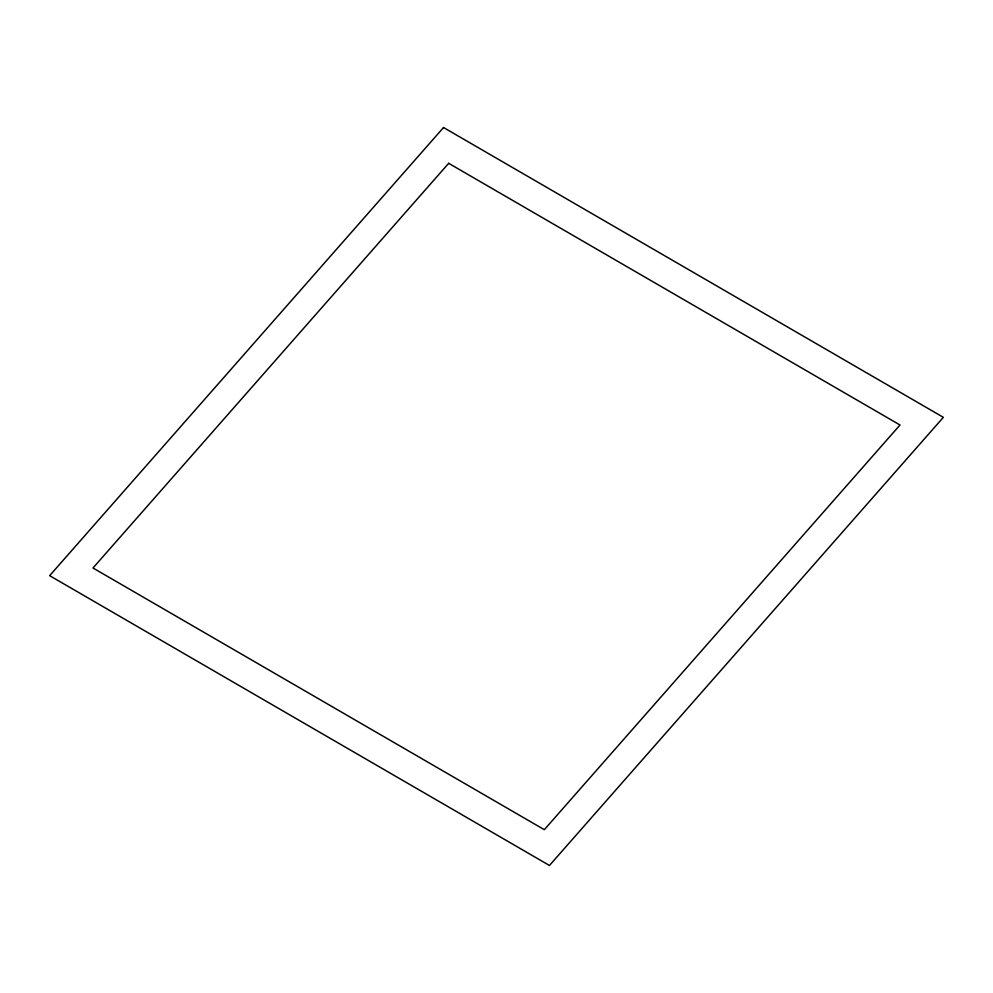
<?xml version="1.0" encoding="UTF-8"?>
<svg xmlns="http://www.w3.org/2000/svg" width="993" height="993" viewBox="0 0 993 993"><rect width="100%" height="100%" fill="white"/><g stroke="black" fill="none" stroke-linecap="round" stroke-linejoin="round"><path stroke-width="1.49" d="M443.536 127.526L49.65 575.667L549.464 865.474L943.35 417.333L443.536 127.526M448.675 163.311L92.994 567.996L544.325 829.689L900.006 425.004L448.675 163.311"/></g></svg>
